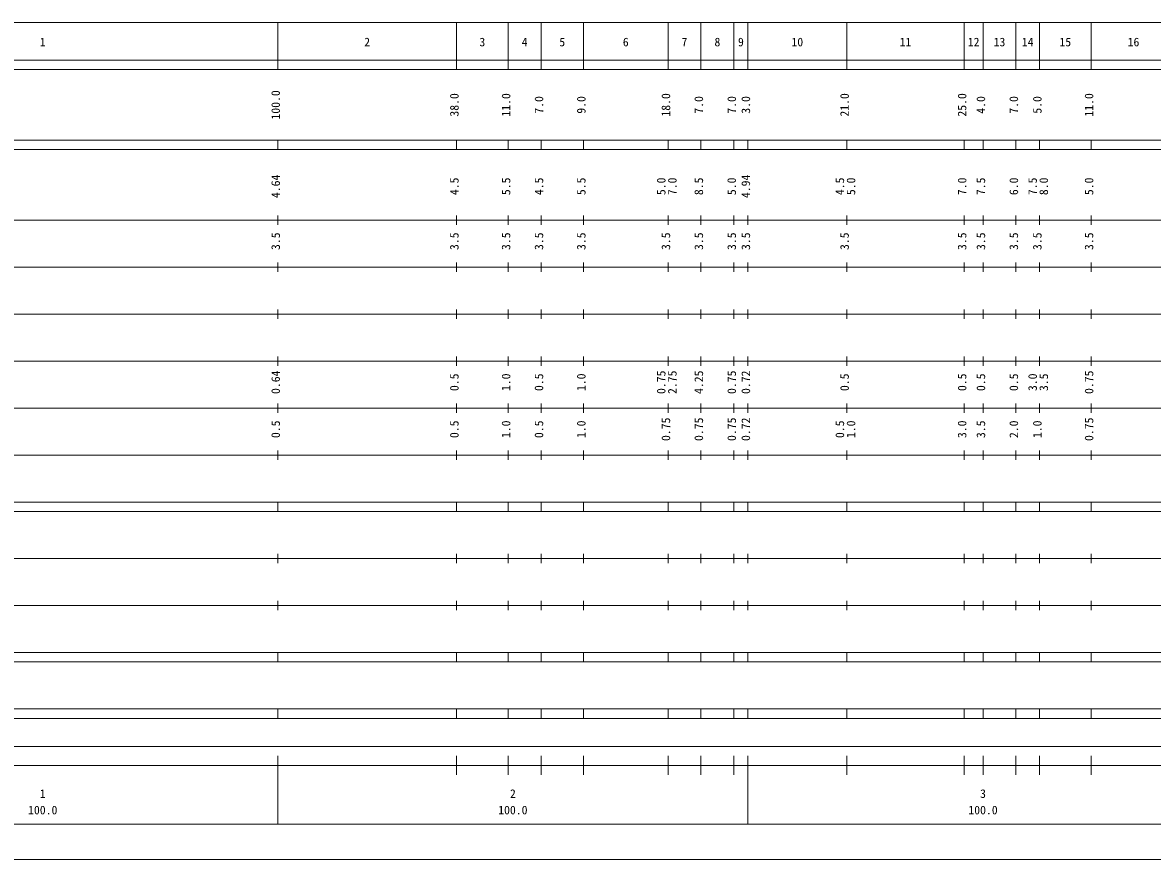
# Model space of a CAD drawing. Units: millimetres on the paper, enlarged 1000 times. Extents: x -625 to 692600, y -625 to 365855.
# Drawn here: x 126311 to 366622, y 5855 to 183855 of the extents above; entities that cross this region are included whole.
import ezdxf
from ezdxf.enums import TextEntityAlignment as Align

# ---------------------------------------------------------------- set-up
doc = ezdxf.new("R2010")
doc.units = ezdxf.units.MM
doc.header["$LTSCALE"] = 1000
doc.layers.add('S-SUV', color=7, linetype='Continuous', lineweight=13)
doc.styles.add('ＭＳ ゴシック', font='')
doc.styles.get('ＭＳ ゴシック').set_extended_font_data('MS Gothic')

msp = doc.modelspace()

# ---------------------------------------------------------------- linework, layer by layer
at = {"layer": 'S-SUV'}
for p, q in [((80600, 183855), (591600, 183855)), ((180600, 173855), (180600, 183855)), ((218600, 173855), (218600, 183855)), ((229600, 173855), (229600, 183855)), ((236600, 173855), (236600, 183855)), ((245600, 173855), (245600, 183855)), ((263600, 173855), (263600, 183855)), ((270600, 173855), (270600, 183855)), ((277600, 173855), (277600, 183855)), ((280600, 173855), (280600, 183855)), ((301600, 173855), (301600, 183855)), ((326600, 173855), (326600, 183855)), ((330600, 173855), (330600, 183855)), ((337600, 173855), (337600, 183855)), ((342600, 173855), (342600, 183855)), ((353600, 173855), (353600, 183855)), ((52600, 175855), (591600, 175855)), ((52600, 173855), (591600, 173855)), ((52600, 158855), (591600, 158855)), ((180600, 156855), (180600, 158855)), ((218600, 156855), (218600, 158855)), ((229600, 156855), (229600, 158855)), ((236600, 156855), (236600, 158855)), ((245600, 156855), (245600, 158855)), ((263600, 156855), (263600, 158855)), ((270600, 156855), (270600, 158855)), ((277600, 156855), (277600, 158855)), ((280600, 156855), (280600, 158855)), ((301600, 156855), (301600, 158855)), ((326600, 156855), (326600, 158855)), ((330600, 156855), (330600, 158855)), ((337600, 156855), (337600, 158855)), ((342600, 156855), (342600, 158855)), ((353600, 156855), (353600, 158855)), ((52600, 156855), (591600, 156855)), ((52600, 141855), (591600, 141855)), ((180600, 140855), (180600, 142855)), ((218600, 140855), (218600, 142855)), ((229600, 140855), (229600, 142855)), ((236600, 140855), (236600, 142855)), ((245600, 140855), (245600, 142855)), ((263600, 140855), (263600, 142855)), ((270600, 140855), (270600, 142855)), ((277600, 140855), (277600, 142855)), ((280600, 140855), (280600, 142855)), ((301600, 140855), (301600, 142855)), ((326600, 140855), (326600, 142855)), ((330600, 140855), (330600, 142855)), ((337600, 140855), (337600, 142855)), ((342600, 140855), (342600, 142855)), ((353600, 140855), (353600, 142855)), ((180600, 130855), (180600, 132855)), ((218600, 130855), (218600, 132855)), ((229600, 130855), (229600, 132855)), ((236600, 130855), (236600, 132855)), ((245600, 130855), (245600, 132855)), ((263600, 130855), (263600, 132855)), ((270600, 130855), (270600, 132855)), ((277600, 130855), (277600, 132855)), ((280600, 130855), (280600, 132855)), ((301600, 130855), (301600, 132855)), ((326600, 130855), (326600, 132855)), ((330600, 130855), (330600, 132855)), ((337600, 130855), (337600, 132855)), ((342600, 130855), (342600, 132855)), ((353600, 130855), (353600, 132855)), ((58600, 131855), (591600, 131855)), ((180600, 120855), (180600, 122855)), ((218600, 120855), (218600, 122855)), ((229600, 120855), (229600, 122855)), ((236600, 120855), (236600, 122855)), ((245600, 120855), (245600, 122855)), ((263600, 120855), (263600, 122855)), ((270600, 120855), (270600, 122855)), ((277600, 120855), (277600, 122855)), ((280600, 120855), (280600, 122855)), ((301600, 120855), (301600, 122855)), ((326600, 120855), (326600, 122855)), ((330600, 120855), (330600, 122855)), ((337600, 120855), (337600, 122855)), ((342600, 120855), (342600, 122855)), ((353600, 120855), (353600, 122855)), ((64600, 121855), (591600, 121855)), ((58600, 111855), (591600, 111855)), ((180600, 110855), (180600, 112855)), ((218600, 110855), (218600, 112855)), ((229600, 110855), (229600, 112855)), ((236600, 110855), (236600, 112855)), ((245600, 110855), (245600, 112855)), ((263600, 110855), (263600, 112855)), ((270600, 110855), (270600, 112855)), ((277600, 110855), (277600, 112855)), ((280600, 110855), (280600, 112855)), ((301600, 110855), (301600, 112855)), ((326600, 110855), (326600, 112855)), ((330600, 110855), (330600, 112855)), ((337600, 110855), (337600, 112855)), ((342600, 110855), (342600, 112855)), ((353600, 110855), (353600, 112855)), ((64600, 101855), (591600, 101855)), ((180600, 100855), (180600, 102855)), ((218600, 100855), (218600, 102855)), ((229600, 100855), (229600, 102855)), ((236600, 100855), (236600, 102855)), ((245600, 100855), (245600, 102855)), ((263600, 100855), (263600, 102855)), ((270600, 100855), (270600, 102855)), ((277600, 100855), (277600, 102855)), ((280600, 100855), (280600, 102855)), ((301600, 100855), (301600, 102855)), ((326600, 100855), (326600, 102855)), ((330600, 100855), (330600, 102855)), ((337600, 100855), (337600, 102855)), ((342600, 100855), (342600, 102855)), ((353600, 100855), (353600, 102855)), ((58600, 91855), (591600, 91855)), ((180600, 90855), (180600, 92855)), ((218600, 90855), (218600, 92855)), ((229600, 90855), (229600, 92855)), ((236600, 90855), (236600, 92855)), ((245600, 90855), (245600, 92855)), ((263600, 90855), (263600, 92855)), ((270600, 90855), (270600, 92855)), ((277600, 90855), (277600, 92855)), ((280600, 90855), (280600, 92855)), ((301600, 90855), (301600, 92855)), ((326600, 90855), (326600, 92855)), ((330600, 90855), (330600, 92855)), ((337600, 90855), (337600, 92855)), ((342600, 90855), (342600, 92855)), ((353600, 90855), (353600, 92855)), ((52600, 81855), (591600, 81855)), ((180600, 79855), (180600, 81855)), ((218600, 79855), (218600, 81855)), ((229600, 79855), (229600, 81855)), ((236600, 79855), (236600, 81855)), ((245600, 79855), (245600, 81855)), ((263600, 79855), (263600, 81855)), ((270600, 79855), (270600, 81855)), ((277600, 79855), (277600, 81855)), ((280600, 79855), (280600, 81855)), ((301600, 79855), (301600, 81855)), ((326600, 79855), (326600, 81855)), ((330600, 79855), (330600, 81855)), ((337600, 79855), (337600, 81855)), ((342600, 79855), (342600, 81855)), ((353600, 79855), (353600, 81855)), ((52600, 79855), (591600, 79855)), ((61600, 69855), (591600, 69855)), ((180600, 68855), (180600, 70855)), ((218600, 68855), (218600, 70855)), ((229600, 68855), (229600, 70855)), ((236600, 68855), (236600, 70855)), ((245600, 68855), (245600, 70855)), ((263600, 68855), (263600, 70855)), ((270600, 68855), (270600, 70855)), ((277600, 68855), (277600, 70855)), ((280600, 68855), (280600, 70855)), ((301600, 68855), (301600, 70855)), ((326600, 68855), (326600, 70855)), ((330600, 68855), (330600, 70855)), ((337600, 68855), (337600, 70855)), ((342600, 68855), (342600, 70855)), ((353600, 68855), (353600, 70855)), ((180600, 58855), (180600, 60855)), ((218600, 58855), (218600, 60855)), ((229600, 58855), (229600, 60855)), ((236600, 58855), (236600, 60855)), ((245600, 58855), (245600, 60855)), ((263600, 58855), (263600, 60855)), ((270600, 58855), (270600, 60855)), ((277600, 58855), (277600, 60855)), ((280600, 58855), (280600, 60855)), ((301600, 58855), (301600, 60855)), ((326600, 58855), (326600, 60855)), ((330600, 58855), (330600, 60855)), ((337600, 58855), (337600, 60855)), ((342600, 58855), (342600, 60855)), ((353600, 58855), (353600, 60855)), ((52600, 59855), (591600, 59855)), ((52600, 49855), (591600, 49855)), ((180600, 47855), (180600, 49855)), ((218600, 47855), (218600, 49855)), ((229600, 47855), (229600, 49855)), ((236600, 47855), (236600, 49855)), ((245600, 47855), (245600, 49855)), ((263600, 47855), (263600, 49855)), ((270600, 47855), (270600, 49855)), ((277600, 47855), (277600, 49855)), ((280600, 47855), (280600, 49855)), ((301600, 47855), (301600, 49855)), ((326600, 47855), (326600, 49855)), ((330600, 47855), (330600, 49855)), ((337600, 47855), (337600, 49855)), ((342600, 47855), (342600, 49855)), ((353600, 47855), (353600, 49855)), ((52600, 47855), (591600, 47855)), ((52600, 37855), (591600, 37855)), ((180600, 35855), (180600, 37855)), ((218600, 35855), (218600, 37855)), ((229600, 35855), (229600, 37855)), ((236600, 35855), (236600, 37855)), ((245600, 35855), (245600, 37855)), ((263600, 35855), (263600, 37855)), ((270600, 35855), (270600, 37855)), ((277600, 35855), (277600, 37855)), ((280600, 35855), (280600, 37855)), ((301600, 35855), (301600, 37855)), ((326600, 35855), (326600, 37855)), ((330600, 35855), (330600, 37855)), ((337600, 35855), (337600, 37855)), ((342600, 35855), (342600, 37855)), ((353600, 35855), (353600, 37855)), ((52600, 35855), (591600, 35855)), ((83600, 29855), (577600, 29855)), ((180600, 13355), (180600, 27855)), ((218600, 23855), (218600, 27855)), ((229600, 23855), (229600, 27855)), ((236600, 23855), (236600, 27855)), ((245600, 23855), (245600, 27855)), ((263600, 23855), (263600, 27855)), ((270600, 23855), (270600, 27855)), ((277600, 23855), (277600, 27855)), ((280600, 13355), (280600, 27855)), ((301600, 23855), (301600, 27855)), ((326600, 23855), (326600, 27855)), ((330600, 23855), (330600, 27855)), ((337600, 23855), (337600, 27855)), ((342600, 23855), (342600, 27855)), ((353600, 23855), (353600, 27855)), ((52600, 25855), (591600, 25855)), ((80600, 13355), (591600, 13355)), ((52600, 5855), (692600, 5855))]:
    msp.add_line(p, q, dxfattribs=at)

# ---------------------------------------------------------------- texts
at = {"layer": 'S-SUV', "style": 'ＭＳ ゴシック'}
for s, p in [('1', (129975, 178260)), ('2', (198975, 178260)), ('3', (223475, 178260)), ('4', (232475, 178260)), ('5', (240475, 178260)), ('6', (253975, 178260)), ('7', (266475, 178260)), ('8', (273475, 178260)), ('9', (278475, 178260)), ('10', (289850, 178260)), ('11', (312850, 178260)), ('12', (327350, 178260)), ('13', (332850, 178260)), ('14', (338850, 178260)), ('15', (346850, 178260)), ('16', (361350, 178260)), ('1', (129975, 18378)), ('2', (229975, 18378)), ('3', (329975, 18378)), ('100.0', (127475, 14888)), ('100.0', (227475, 14888)), ('100.0', (327475, 14888))]:
    msp.add_text(s, height=1833, dxfattribs=at).set_placement(p, align=Align.BOTTOM_LEFT)
for s, p in [('100.0', (181600, 163230)), ('38.0', (219600, 163855)), ('11.0', (230600, 163855)), ('18.0', (264600, 163855)), ('21.0', (302600, 163855)), ('25.0', (327600, 163855)), ('11.0', (354600, 163855)), ('7.0', (237600, 164480)), ('9.0', (246600, 164480)), ('7.0', (271600, 164480)), ('7.0', (278600, 164480)), ('3.0', (281600, 164480)), ('4.0', (331600, 164480)), ('7.0', (338600, 164480)), ('5.0', (343600, 164480)), ('4.64', (181600, 146529)), ('4.94', (281600, 146529)), ('4.5', (219600, 147154)), ('5.5', (230600, 147154)), ('4.5', (237600, 147154)), ('5.5', (246600, 147154)), ('5.0', (263600, 147154)), ('7.0', (265970, 147154)), ('8.5', (271600, 147154)), ('5.0', (278600, 147154)), ('4.5', (301600, 147154)), ('5.0', (303970, 147154)), ('7.0', (327600, 147154)), ('7.5', (331600, 147154)), ('6.0', (338600, 147154)), ('7.5', (342600, 147154)), ('8.0', (344970, 147154)), ('5.0', (354600, 147154)), ('3.5', (181600, 135480)), ('3.5', (219600, 135480)), ('3.5', (230600, 135480)), ('3.5', (237600, 135480)), ('3.5', (246600, 135480)), ('3.5', (264600, 135480)), ('3.5', (271600, 135480)), ('3.5', (278600, 135480)), ('3.5', (281600, 135480)), ('3.5', (302600, 135480)), ('3.5', (327600, 135480)), ('3.5', (331600, 135480)), ('3.5', (338600, 135480)), ('3.5', (343600, 135480)), ('3.5', (354600, 135480)), ('0.64', (181600, 104855)), ('0.5', (219600, 105480)), ('1.0', (230600, 105480)), ('0.5', (237600, 105480)), ('1.0', (246600, 105480)), ('0.75', (263600, 104855)), ('2.75', (265970, 104855)), ('4.25', (271600, 104855)), ('0.75', (278600, 104855)), ('0.72', (281600, 104855)), ('0.5', (302600, 105480)), ('0.5', (327600, 105480)), ('0.5', (331600, 105480)), ('0.5', (338600, 105480)), ('3.0', (342600, 105480)), ('3.5', (344970, 105480)), ('0.75', (354600, 104855)), ('0.5', (181600, 95480)), ('0.5', (219600, 95480)), ('1.0', (230600, 95480)), ('0.5', (237600, 95480)), ('1.0', (246600, 95480)), ('0.75', (264600, 94855)), ('0.75', (271600, 94855)), ('0.75', (278600, 94855)), ('0.72', (281600, 94855)), ('0.5', (301600, 95480)), ('1.0', (303970, 95480)), ('3.0', (327600, 95480)), ('3.5', (331600, 95480)), ('2.0', (338600, 95480)), ('1.0', (343600, 95480)), ('0.75', (354600, 94855))]:
    msp.add_text(s, height=1833, rotation=90, dxfattribs=at).set_placement(p, align=Align.BOTTOM_LEFT)

doc.saveas('drawing.dxf')
